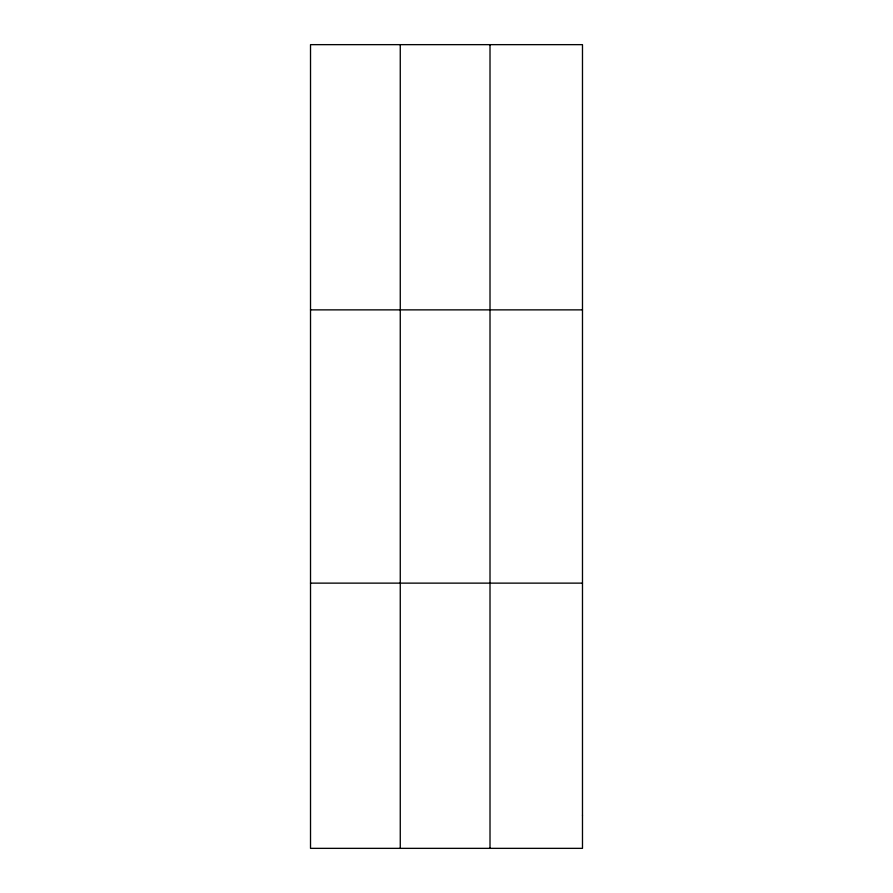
<?xml version="1.0" encoding="UTF-8"?>
<svg xmlns="http://www.w3.org/2000/svg" width="893" height="893" viewBox="0 0 893 893"><rect width="100%" height="100%" fill="white"/><g stroke="black" fill="none" stroke-linecap="round" stroke-linejoin="round"><path stroke-width="1.34" d="M400.265 848.35L400.265 44.65M490.011 848.35L490.011 44.65M310.518 309.871L582.482 309.871M310.518 583.129L582.482 583.129M582.482 815.197L582.482 848.35L310.518 848.35L310.518 44.65L582.482 44.65L582.482 815.197"/></g></svg>
